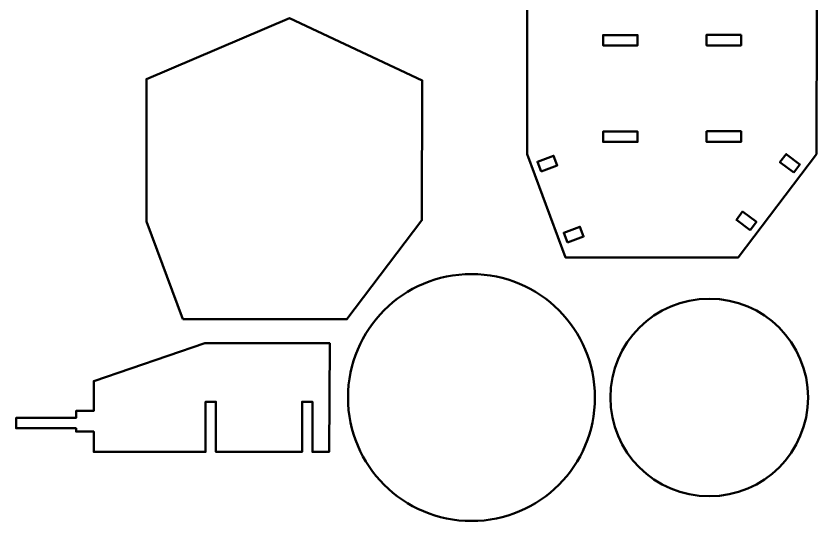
# Model space of a CAD drawing. Header units: inches. Extents: x 1117 to 1992, y -2324 to -585.
# Drawn here: x 1316.9 to 1549.2, y -855.3 to -708.8 of the extents above; entities that cross this region are included whole.
import ezdxf

# ---------------------------------------------------------------- set-up
doc = ezdxf.new("R2010")
doc.units = ezdxf.units.IN
doc.header["$MEASUREMENT"] = 0
doc.layers.add('Layer 1', color=7, linetype='Continuous')

msp = doc.modelspace()

# ---------------------------------------------------------------- linework, layer by layer
at = {"layer": 'Layer 1', "color": 18, "lineweight": 50, "true_color": 0x010101}
for points in [[(1508.75, -687.35), (1465.21, -705.85), (1465.21, -748.83), (1476.34, -778.89), (1526.36, -778.89), (1549.11, -748.83), (1549.24, -706.33), (1508.75, -687.35)], [(1365.26, -796.79), (1354.74, -768.37), (1354.74, -727.08), (1396.24, -709.44), (1434.77, -727.5), (1434.64, -768.06), (1412.89, -796.79), (1365.26, -796.79)], [(1497.22, -717.31), (1487.22, -717.31), (1487.22, -714.31), (1497.22, -714.31), (1497.22, -717.31), (1497.22, -717.31)], [(1527.22, -714.22), (1527.22, -717.31), (1517.22, -717.31), (1517.22, -714.22), (1527.22, -714.22)], [(1497.22, -745.31), (1487.22, -745.31), (1487.22, -742.31), (1497.22, -742.31), (1497.22, -745.31), (1497.22, -745.31)], [(1517.22, -742.22), (1527.22, -742.22), (1527.22, -745.31), (1517.22, -745.31), (1517.22, -742.22)], [(1469.22, -753.89), (1468.17, -751.08), (1472.86, -749.34), (1473.9, -752.15), (1469.22, -753.89)], [(1542.5, -754.24), (1538.51, -751.23), (1540.32, -748.84), (1544.31, -751.85), (1542.5, -754.24)], [(1529.85, -770.94), (1525.86, -767.93), (1527.67, -765.53), (1531.66, -768.55), (1529.85, -770.94)], [(1476.85, -774.5), (1475.81, -771.69), (1480.49, -769.95), (1481.54, -772.76), (1476.85, -774.5)], [(1371.64, -803.71), (1339.48, -814.7), (1339.47, -823.38), (1334.36, -823.38), (1334.36, -825.38), (1316.92, -825.38), (1316.92, -828.38), (1334.36, -828.38), (1334.36, -829.38), (1339.47, -829.38), (1339.47, -835.24), (1371.91, -835.24), (1371.91, -820.71), (1374.91, -820.71), (1374.91, -835.24), (1399.91, -835.24), (1399.91, -820.71), (1402.91, -820.71), (1402.91, -835.24), (1407.73, -835.24), (1407.91, -803.71), (1371.64, -803.71)]]:
    msp.add_lwpolyline(points, dxfattribs=at)
for points in [[(1449.02, -783.66), (1468.8, -783.66), (1484.84, -799.7), (1484.84, -819.48), (1484.84, -839.26), (1468.8, -855.29), (1449.02, -855.29), (1429.24, -855.29), (1413.21, -839.26), (1413.21, -819.48), (1413.21, -799.7), (1429.24, -783.66), (1449.02, -783.66)], [(1517.99, -790.81), (1533.82, -790.81), (1546.65, -803.65), (1546.65, -819.48), (1546.65, -835.31), (1533.82, -848.14), (1517.99, -848.14), (1502.15, -848.14), (1489.32, -835.31), (1489.32, -819.48), (1489.32, -803.65), (1502.15, -790.81), (1517.99, -790.81)]]:
    msp.add_open_spline(points, degree=3, knots=[0, 0, 0, 0, 1, 1, 1, 2, 2, 2, 3, 3, 3, 4, 4, 4, 4], dxfattribs=at)

doc.saveas('drawing.dxf')
